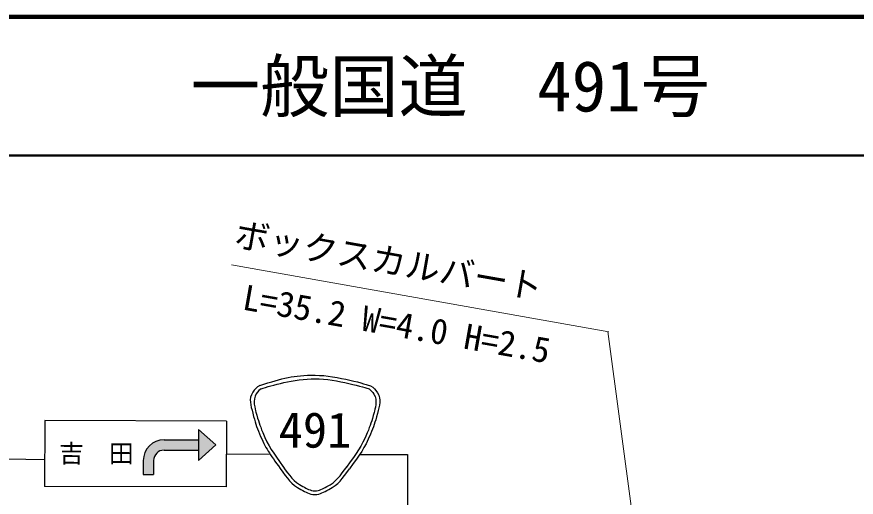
# Model space of a CAD drawing. Units: millimetres, scale not verified. Extents: x 40000 to 680000, y 20000 to 380000.
# Drawn here: x 204175 to 264772, y 345332 to 380000 of the extents above; entities that cross this region are included whole.
import ezdxf
from ezdxf.enums import TextEntityAlignment as Align

# ---------------------------------------------------------------- set-up
doc = ezdxf.new("R2010")
doc.units = ezdxf.units.MM
doc.header["$LTSCALE"] = 1000
for name, color, linetype, lineweight in [('M-STR-HTXT', 7, 'Continuous', 13), ('M-STR-STRC', 7, 'Continuous', 25), ('M-TTL', 2, 'Continuous', 140), ('M-TTL-LINE', 7, 'Continuous', 50), ('M-TTL-TXT', 7, 'Continuous', 50)]:
    doc.layers.add(name, color=color, linetype=linetype, lineweight=lineweight)
doc.styles.add('ＭＳ ゴシック', font='')
doc.styles.get('ＭＳ ゴシック').set_extended_font_data('MS Gothic')

msp = doc.modelspace()

# ---------------------------------------------------------------- hatches: boundary and pattern name
at = {"layer": 'M-STR-STRC'}
for points in [[(217304, 349479), (217304, 350229), (218554, 349104), (217304, 347979), (217304, 348729)], [(214804, 349479), (217304, 349479), (217304, 348729), (214804, 348729, 0.41421), (214054, 347979), (214054, 346979), (213304, 346979), (213304, 347979, -0.41421)]]:
    msp.add_hatch(color=256, dxfattribs=at).paths.add_polyline_path(points)

# ---------------------------------------------------------------- linework, layer by layer
at = {"layer": 'M-STR-HTXT'}
for p, q in [((219668, 362107), (246917, 357277)), ((251447, 322795), (246847, 357283))]:
    msp.add_line(p, q, dxfattribs=at)
at = {"layer": 'M-STR-STRC'}
for p, q in [((206190, 350866), (206176, 346116)), ((219316, 350827), (206190, 350866)), ((219316, 350827), (219301, 346077)), ((217304, 350229), (217304, 347979)), ((217304, 350229), (218554, 349104)), ((214804, 349479), (217304, 349479)), ((218554, 349104), (217304, 347979)), ((214804, 348729), (217304, 348729)), ((219308, 348452), (222473, 348443)), ((203474, 348098), (206179, 348051)), ((213304, 347979), (213304, 346979)), ((214054, 347979), (214054, 346979)), ((228921, 348424), (232384, 348413)), ((232384, 348413), (232363, 341167)), ((213304, 346979), (214054, 346979)), ((219301, 346077), (206176, 346116))]:
    msp.add_line(p, q, dxfattribs=at)
for radius in [1500, 750]:
    msp.add_arc((214804, 347979), radius, 90, 180, dxfattribs=at)
for points, knots in [([(221712, 353400), (223413, 353924), (224125, 354147), (225714, 354136), (227304, 354125), (229474, 353450), (229712, 353376)], [0, 0, 0, 0, 1, 1, 1, 2, 2, 2, 2]), ([(221712, 353400), (221475, 353253), (221362, 353132), (221210, 352901), (220888, 352412), (221073, 351977), (221206, 351401)], [0, 0, 0, 0, 1, 1, 1, 2, 2, 2, 2]), ([(221809, 353160), (222547, 353388), (224162, 353886), (225713, 353882), (227263, 353877), (229375, 353219), (229613, 353145)], [0, 0, 0, 0, 1, 1, 1, 2, 2, 2, 2]), ([(229712, 353376), (229948, 353228), (230060, 353106), (230210, 352874), (230530, 352383), (230342, 351949), (230206, 351374)], [0, 0, 0, 0, 1, 1, 1, 2, 2, 2, 2]), ([(221805, 353164), (221750, 353116), (221571, 352960), (221460, 352797), (221171, 352371), (221389, 351658), (221443, 351479)], [0, 0, 0, 0, 1, 1, 1, 2, 2, 2, 2]), ([(229615, 353145), (229670, 353096), (229850, 352936), (229960, 352772), (230247, 352344), (230024, 351631), (229968, 351453)], [0, 0, 0, 0, 1, 1, 1, 2, 2, 2, 2]), ([(221443, 351479), (221618, 350792), (221704, 350567), (221930, 350004), (222352, 348958), (222657, 348606), (223409, 347523)], [0, 0, 0, 0, 1, 1, 1, 2, 2, 2, 2]), ([(221206, 351401), (221384, 350702), (221471, 350472), (221701, 349900), (221914, 349371), (222098, 349019), (222323, 348661)], [0, 0, 0, 0, 1, 1, 1, 2, 2, 2, 2]), ([(229969, 351454), (229790, 350768), (229703, 350543), (229473, 349982), (229046, 348938), (228738, 348588), (227980, 347510)], [0, 0, 0, 0, 1, 1, 1, 2, 2, 2, 2]), ([(230206, 351374), (230024, 350676), (229936, 350447), (229701, 349876), (229270, 348822), (228960, 348469), (228194, 347380)], [0, 0, 0, 0, 1, 1, 1, 2, 2, 2, 2]), ([(223194, 347395), (223741, 346667), (223950, 346264), (224690, 345891), (225060, 345704), (225274, 345533), (225689, 345531), (226103, 345530), (226318, 345700), (226690, 345885), (227432, 346254), (227642, 346656), (228194, 347380)], [0, 0, 0, 0, 1, 1, 1, 2, 2, 2, 3, 3, 3, 4, 4, 4, 4]), ([(223371, 347571), (223904, 346863), (224103, 346462), (224827, 346107), (225149, 345949), (225331, 345798), (225689, 345797), (226047, 345796), (226231, 345946), (226553, 346102), (227280, 346453), (227481, 346852), (228018, 347558)], [0, 0, 0, 0, 1, 1, 1, 2, 2, 2, 3, 3, 3, 4, 4, 4, 4])]:
    msp.add_open_spline(points, degree=3, knots=knots, dxfattribs=at)
for points in [[(222323, 348661), (222548, 348304), (222815, 347942), (223194, 347395)], [(223194, 347395), (223194, 347395), (223194, 347395), (223194, 347395)]]:
    msp.add_open_spline(points, degree=3, dxfattribs=at)
at = {"layer": 'M-TTL'}
msp.add_line((680000, 380000), (40000, 380000), dxfattribs=at)
at = {"layer": 'M-TTL-LINE'}
msp.add_line((40000, 370000), (680000, 370000), dxfattribs=at)

# ---------------------------------------------------------------- texts
at = {"layer": 'M-STR-HTXT', "style": 'ＭＳ ゴシック'}
for s, p in [('ボックスカルバート', (230776, 360961)), ('L=35.2 W=4.0 H=2.5', (231341, 356397))]:
    msp.add_text(s, height=1833, rotation=350, dxfattribs=at).set_placement(p, align=Align.BOTTOM_CENTER)
at = {"layer": 'M-STR-STRC', "style": 'ＭＳ ゴシック'}
msp.add_text('491', height=2566, rotation=359.83, dxfattribs=at).set_placement((225696, 348138), align=Align.BOTTOM_CENTER)
msp.add_text('吉\u3000田', height=1320, rotation=359.83, dxfattribs=at).set_placement((209920, 348488), align=Align.MIDDLE_CENTER)
at = {"layer": 'M-TTL-TXT', "style": 'ＭＳ ゴシック'}
msp.add_text('一般国道\u3000491号', height=3666, dxfattribs=at).set_placement((216734, 375000), align=Align.MIDDLE_LEFT)

doc.saveas('drawing.dxf')
